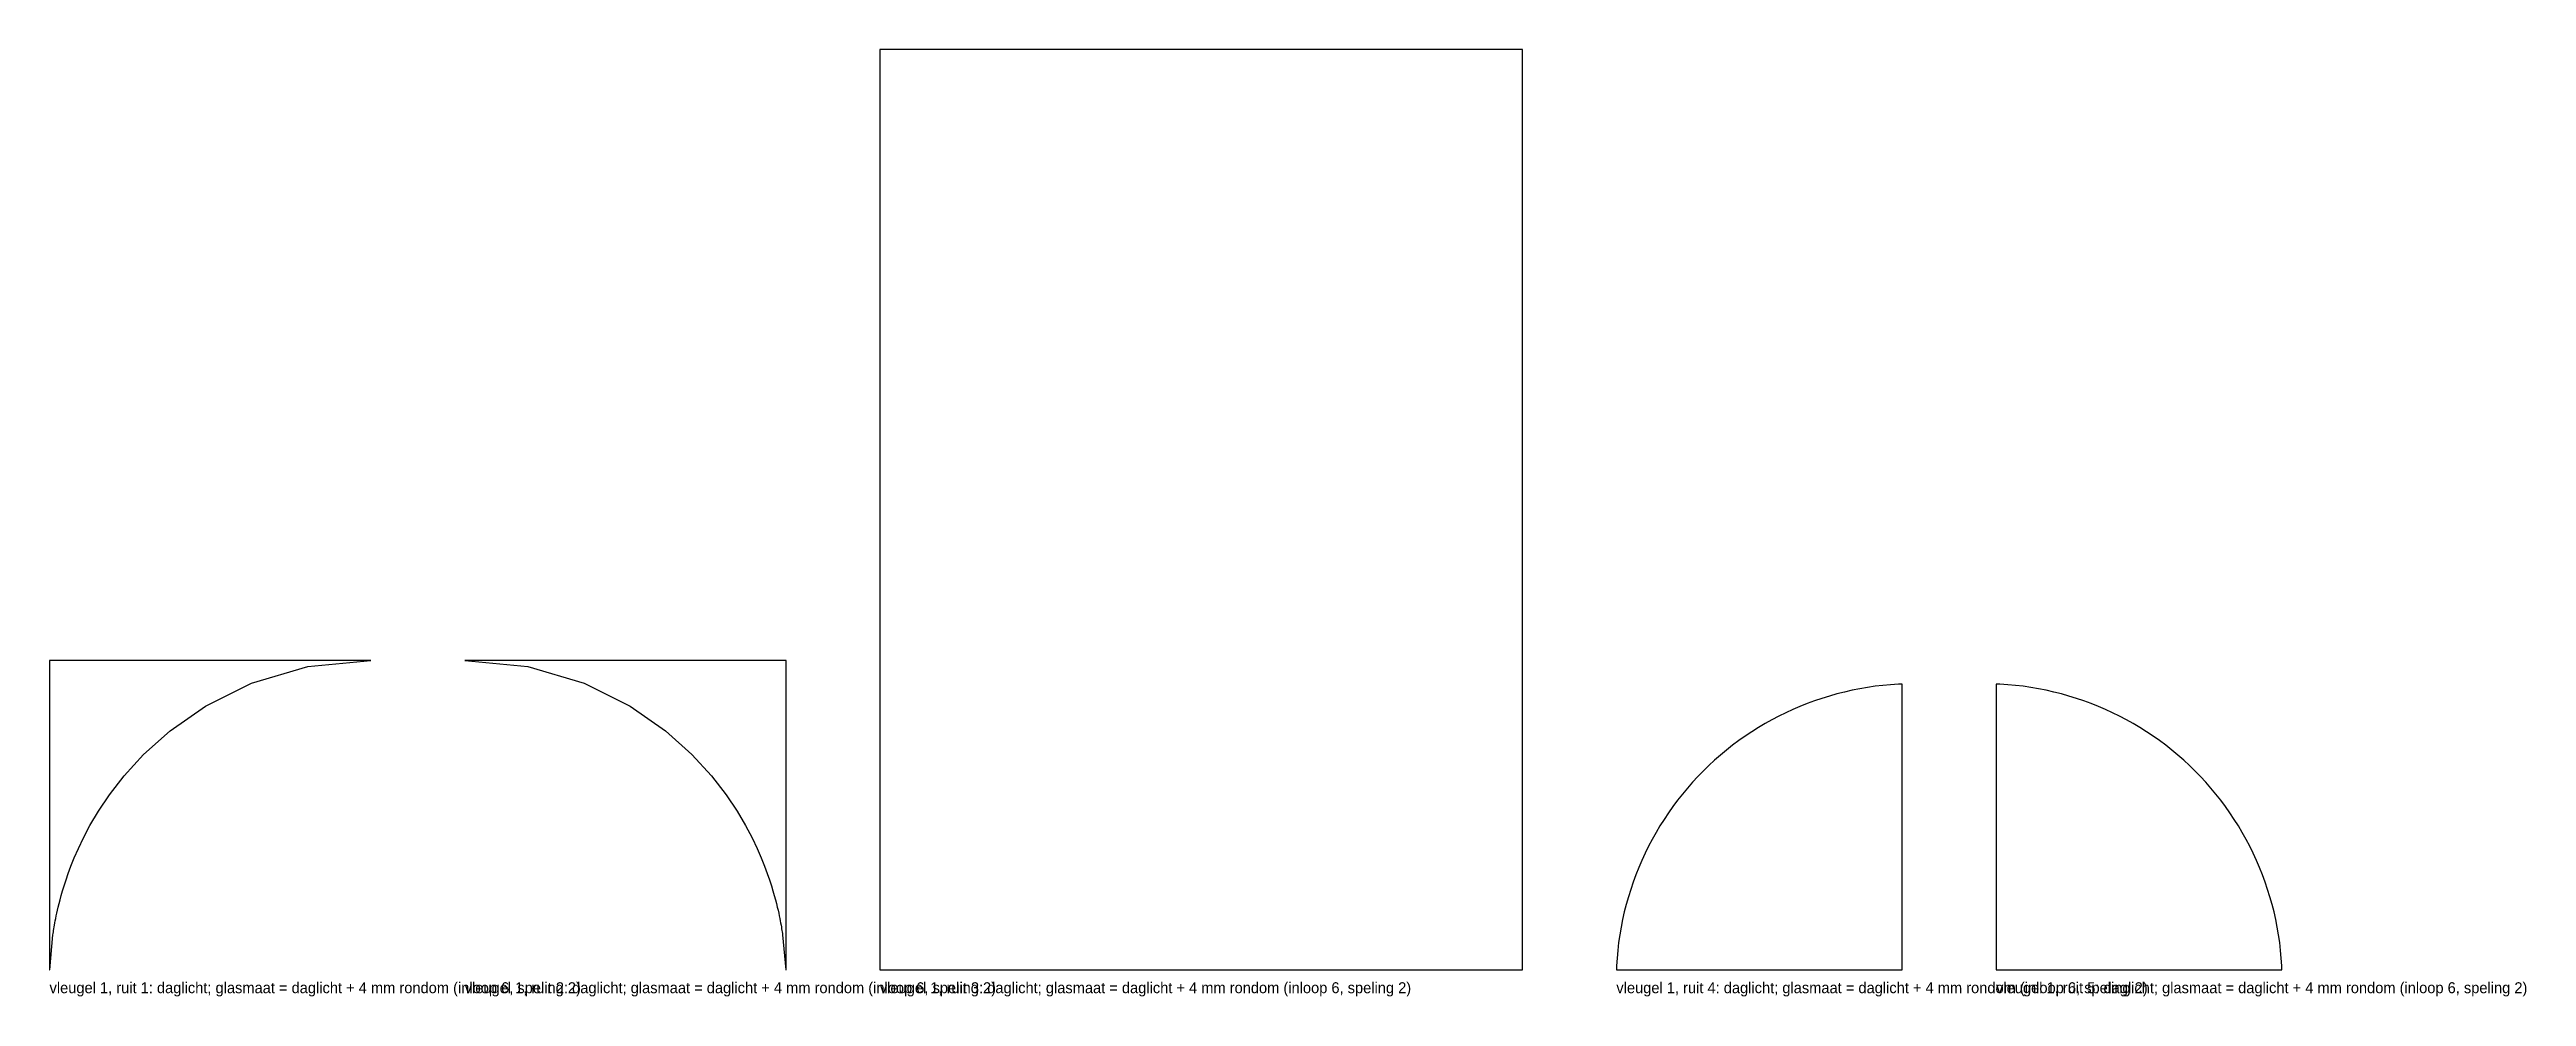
# Model space of a CAD drawing. Header units: millimetres. Extents: x 0 to 3168, y -34 to 1178.
import ezdxf

# ---------------------------------------------------------------- set-up
doc = ezdxf.new("R2010")
doc.units = ezdxf.units.MM

msp = doc.modelspace()

# ---------------------------------------------------------------- linework, layer by layer
at = {"layer": 'DAGLICHT'}
for p, q in [((1884, 1177.75), (1062, 1177.75)), ((1062, 1177.75), (1062, 0)), ((1884, 0), (1884, 1177.75)), ((411, 396), (0, 396)), ((0, 396), (0, 0)), ((258.3584, 366.6039), (330.3963, 388.0187)), ((330.3963, 388.0187), (411, 396)), ((531, 396), (611.6037, 388.0187)), ((942, 396), (531, 396)), ((611.6037, 388.0187), (683.6416, 366.6039)), ((942, 0), (942, 396)), ((199.5422, 337.4296), (258.3584, 366.6039)), ((683.6416, 366.6039), (742.4578, 337.4296)), ((2276.4621, 350.3103), (2266.9365, 347.3525)), ((2286.0619, 353.0177), (2276.4621, 350.3103)), ((2295.7293, 355.4729), (2286.0619, 353.0177)), ((2305.4576, 357.6742), (2295.7293, 355.4729)), ((2315.2402, 359.6201), (2305.4576, 357.6742)), ((2325.0704, 361.3093), (2315.2402, 359.6201)), ((2334.9415, 362.7405), (2325.0704, 361.3093)), ((2344.8466, 363.9128), (2334.9415, 362.7405)), ((2354.779, 364.8255), (2344.8466, 363.9128)), ((2364.7319, 365.4779), (2354.779, 364.8255)), ((2369.6719, 365.6719), (2364.7319, 365.4779)), ((2369.6719, 0), (2369.6719, 365.6719)), ((2494.6119, 365.4779), (2489.6719, 365.6719)), ((2489.6719, 365.6719), (2489.6719, 0)), ((2504.5649, 364.8255), (2494.6119, 365.4779)), ((2514.4973, 363.9128), (2504.5649, 364.8255)), ((2524.4024, 362.7405), (2514.4973, 363.9128)), ((2534.2735, 361.3093), (2524.4024, 362.7405)), ((2544.1037, 359.6201), (2534.2735, 361.3093)), ((2553.8863, 357.6742), (2544.1037, 359.6201)), ((2563.6146, 355.4729), (2553.8863, 357.6742)), ((2573.282, 353.0177), (2563.6146, 355.4729)), ((2582.8818, 350.3103), (2573.282, 353.0177)), ((2592.4074, 347.3525), (2582.8818, 350.3103)), ((154.2503, 305.9371), (199.5422, 337.4296)), ((742.4578, 337.4296), (787.7497, 305.9371)), ((2202.8745, 319.8293), (2194.1719, 314.9557)), ((2211.7016, 324.4735), (2202.8745, 319.8293)), ((2220.6472, 328.885), (2211.7016, 324.4735)), ((2229.7053, 333.0608), (2220.6472, 328.885)), ((2238.8696, 336.9981), (2229.7053, 333.0608)), ((2248.1338, 340.6941), (2238.8696, 336.9981)), ((2257.4915, 344.1464), (2248.1338, 340.6941)), ((2266.9365, 347.3525), (2257.4915, 344.1464)), ((2601.8524, 344.1464), (2592.4074, 347.3525)), ((2611.2101, 340.6941), (2601.8524, 344.1464)), ((2620.4743, 336.9981), (2611.2101, 340.6941)), ((2629.6386, 333.0608), (2620.4743, 336.9981)), ((2638.6967, 328.885), (2629.6386, 333.0608)), ((2647.6423, 324.4735), (2638.6967, 328.885)), ((2656.4694, 319.8293), (2647.6423, 324.4735)), ((2665.1719, 314.9557), (2656.4694, 319.8293)), ((120.3791, 275.6209), (154.2503, 305.9371)), ((787.7497, 305.9371), (821.6209, 275.6209)), ((2152.7338, 287.2676), (2144.9009, 281.0926)), ((2160.7258, 293.2355), (2152.7338, 287.2676)), ((2168.8712, 298.9921), (2160.7258, 293.2355)), ((2177.1645, 304.5335), (2168.8712, 298.9921)), ((2185.6, 309.8559), (2177.1645, 304.5335)), ((2194.1719, 314.9557), (2185.6, 309.8559)), ((2673.7439, 309.8559), (2665.1719, 314.9557)), ((2682.1794, 304.5335), (2673.7439, 309.8559)), ((2690.4727, 298.9921), (2682.1794, 304.5335)), ((2698.6181, 293.2355), (2690.4727, 298.9921)), ((2706.6101, 287.2676), (2698.6181, 293.2355)), ((2714.443, 281.0926), (2706.6101, 287.2676)), ((95.2611, 248.1158), (120.3791, 275.6209)), ((821.6209, 275.6209), (846.7389, 248.1158)), ((2115.2643, 254.4077), (2108.3043, 247.2631)), ((2122.4089, 261.3676), (2115.2643, 254.4077)), ((2129.7332, 268.1382), (2122.4089, 261.3676)), ((2137.2322, 274.7147), (2129.7332, 268.1382)), ((2144.9009, 281.0926), (2137.2322, 274.7147)), ((2722.1117, 274.7147), (2714.443, 281.0926)), ((2729.6107, 268.1382), (2722.1117, 274.7147)), ((2736.935, 261.3676), (2729.6107, 268.1382)), ((2744.0796, 254.4077), (2736.935, 261.3676)), ((2751.0396, 247.2631), (2744.0796, 254.4077)), ((62.4727, 202.8296), (76.5555, 223.8889)), ((76.5555, 223.8889), (95.2611, 248.1158)), ((846.7389, 248.1158), (865.4445, 223.8889)), ((865.4445, 223.8889), (879.5273, 202.8296)), ((2088.5793, 224.7711), (2082.4043, 216.9381)), ((2094.9573, 232.4397), (2088.5793, 224.7711)), ((2101.5338, 239.9388), (2094.9573, 232.4397)), ((2108.3043, 247.2631), (2101.5338, 239.9388)), ((2757.8101, 239.9388), (2751.0396, 247.2631)), ((2764.3866, 232.4397), (2757.8101, 239.9388)), ((2770.7646, 224.7711), (2764.3866, 232.4397)), ((2776.9396, 216.9381), (2770.7646, 224.7711)), ((51.7214, 184.5992), (62.4727, 202.8296)), ((879.5273, 202.8296), (890.2786, 184.5992)), ((2065.1385, 192.5075), (2059.816, 184.072)), ((2070.6799, 200.8008), (2065.1385, 192.5075)), ((2076.4365, 208.9462), (2070.6799, 200.8008)), ((2082.4043, 216.9381), (2076.4365, 208.9462)), ((2782.9074, 208.9462), (2776.9396, 216.9381)), ((2788.664, 200.8008), (2782.9074, 208.9462)), ((2794.2054, 192.5075), (2788.664, 200.8008)), ((2799.5278, 184.072), (2794.2054, 192.5075)), ((36.8394, 155.073), (43.3904, 168.8048)), ((43.3904, 168.8048), (51.7214, 184.5992)), ((890.2786, 184.5992), (898.6096, 168.8048)), ((898.6096, 168.8048), (905.1606, 155.073)), ((2049.8426, 166.7975), (2045.1985, 157.9704)), ((2054.7163, 175.5), (2049.8426, 166.7975)), ((2059.816, 184.072), (2054.7163, 175.5)), ((2804.6276, 175.5), (2799.5278, 184.072)), ((2809.5013, 166.7975), (2804.6276, 175.5)), ((2814.1454, 157.9704), (2809.5013, 166.7975)), ((23.9441, 123.2343), (27.395, 132.5404)), ((27.395, 132.5404), (31.6154, 143.0769)), ((31.6154, 143.0769), (36.8394, 155.073)), ((905.1606, 155.073), (910.3846, 143.0769)), ((910.3846, 143.0769), (914.605, 132.5404)), ((914.605, 132.5404), (918.0559, 123.2343)), ((2032.6738, 130.8024), (2028.9778, 121.5382)), ((2036.6111, 139.9667), (2032.6738, 130.8024)), ((2040.787, 149.0247), (2036.6111, 139.9667)), ((2045.1985, 157.9704), (2040.787, 149.0247)), ((2818.5569, 149.0247), (2814.1454, 157.9704)), ((2822.7328, 139.9667), (2818.5569, 149.0247)), ((2826.67, 130.8024), (2822.7328, 139.9667)), ((2830.3661, 121.5382), (2826.67, 130.8024)), ((14.9941, 95.0016), (16.7008, 100.9704)), ((16.7008, 100.9704), (18.7087, 107.591)), ((18.7087, 107.591), (21.0912, 114.9696)), ((21.0912, 114.9696), (23.9441, 123.2343)), ((918.0559, 123.2343), (920.9088, 114.9696)), ((920.9088, 114.9696), (923.2913, 107.591)), ((923.2913, 107.591), (925.2992, 100.9704)), ((925.2992, 100.9704), (927.0059, 95.0016)), ((2022.3194, 102.7355), (2019.3616, 93.2098)), ((2025.5255, 112.1804), (2022.3194, 102.7355)), ((2028.9778, 121.5382), (2025.5255, 112.1804)), ((2833.8184, 112.1804), (2830.3661, 121.5382)), ((2837.0245, 102.7355), (2833.8184, 112.1804)), ((2839.9823, 93.2098), (2837.0245, 102.7355)), ((7.3954, 62.6163), (7.9813, 65.6037)), ((7.9813, 65.6037), (8.639, 68.8252)), ((8.639, 68.8252), (9.3805, 72.3086)), ((9.3805, 72.3086), (10.2204, 76.0863)), ((10.2204, 76.0863), (11.1766, 80.196)), ((11.1766, 80.196), (12.2714, 84.6821)), ((12.2714, 84.6821), (13.5324, 89.5967)), ((13.5324, 89.5967), (14.9941, 95.0016)), ((927.0059, 95.0016), (928.4676, 89.5967)), ((928.4676, 89.5967), (929.7286, 84.6821)), ((929.7286, 84.6821), (930.8234, 80.196)), ((930.8234, 80.196), (931.7796, 76.0863)), ((931.7796, 76.0863), (932.6195, 72.3086)), ((932.6195, 72.3086), (933.361, 68.8252)), ((933.361, 68.8252), (934.0187, 65.6037)), ((934.0187, 65.6037), (934.6046, 62.6163)), ((2011.9977, 64.2144), (2010.0518, 54.4317)), ((2014.199, 73.9427), (2011.9977, 64.2144)), ((2016.6542, 83.6101), (2014.199, 73.9427)), ((2019.3616, 93.2098), (2016.6542, 83.6101)), ((2842.6897, 83.6101), (2839.9823, 93.2098)), ((2845.1449, 73.9427), (2842.6897, 83.6101)), ((2847.3462, 64.2144), (2845.1449, 73.9427)), ((2849.2921, 54.4317), (2847.3462, 64.2144)), ((0.2775, 0.1001), (4.3734, 44.798)), ((4.3734, 44.798), (4.6379, 46.57)), ((4.6379, 46.57), (4.9271, 48.4489)), ((4.9271, 48.4489), (5.2439, 50.4445)), ((5.2439, 50.4445), (5.5921, 52.568)), ((5.5921, 52.568), (5.9759, 54.8317)), ((5.9759, 54.8317), (6.4003, 57.25)), ((6.4003, 57.25), (6.8711, 59.8387)), ((6.8711, 59.8387), (7.3954, 62.6163)), ((934.6046, 62.6163), (935.1289, 59.8387)), ((935.1289, 59.8387), (935.5997, 57.25)), ((935.5997, 57.25), (936.0241, 54.8317)), ((936.0241, 54.8317), (936.4079, 52.568)), ((936.4079, 52.568), (936.7561, 50.4445)), ((936.7561, 50.4445), (937.0729, 48.4489)), ((937.0729, 48.4489), (937.3621, 46.57)), ((937.3621, 46.57), (937.6266, 44.798)), ((937.6266, 44.798), (941.7225, 0.1001)), ((2006.9315, 34.7305), (2005.7591, 24.8253)), ((2008.3627, 44.6015), (2006.9315, 34.7305)), ((2010.0518, 54.4317), (2008.3627, 44.6015)), ((2850.9812, 44.6015), (2849.2921, 54.4317)), ((2852.4124, 34.7305), (2850.9812, 44.6015)), ((2853.5848, 24.8253), (2852.4124, 34.7305)), ((0, 0), (0.2775, 0.1001)), ((941.7225, 0.1001), (942, 0)), ((1062, 0), (1884, 0)), ((2004.1941, 4.94), (2004, 0)), ((2004, 0), (2369.6719, 0)), ((2004.8464, 14.8929), (2004.1941, 4.94)), ((2005.7591, 24.8253), (2004.8464, 14.8929)), ((2489.6719, 0), (2855.3439, 0)), ((2854.4974, 14.8929), (2853.5848, 24.8253)), ((2855.1498, 4.94), (2854.4974, 14.8929)), ((2855.3439, 0), (2855.1498, 4.94))]:
    msp.add_line(p, q, dxfattribs=at)

# ---------------------------------------------------------------- texts
at = {"layer": 'TEKST'}
for s, p in [('vleugel 1, ruit 1: daglicht; glasmaat = daglicht + 4 mm rondom (inloop 6, speling 2)', (0, -30)), ('vleugel 1, ruit 2: daglicht; glasmaat = daglicht + 4 mm rondom (inloop 6, speling 2)', (531, -30)), ('vleugel 1, ruit 3: daglicht; glasmaat = daglicht + 4 mm rondom (inloop 6, speling 2)', (1062, -30)), ('vleugel 1, ruit 4: daglicht; glasmaat = daglicht + 4 mm rondom (inloop 6, speling 2)', (2004, -30)), ('vleugel 1, ruit 5: daglicht; glasmaat = daglicht + 4 mm rondom (inloop 6, speling 2)', (2489.6719, -30))]:
    msp.add_text(s, height=14, dxfattribs=at).set_placement(p)

doc.saveas('drawing.dxf')
